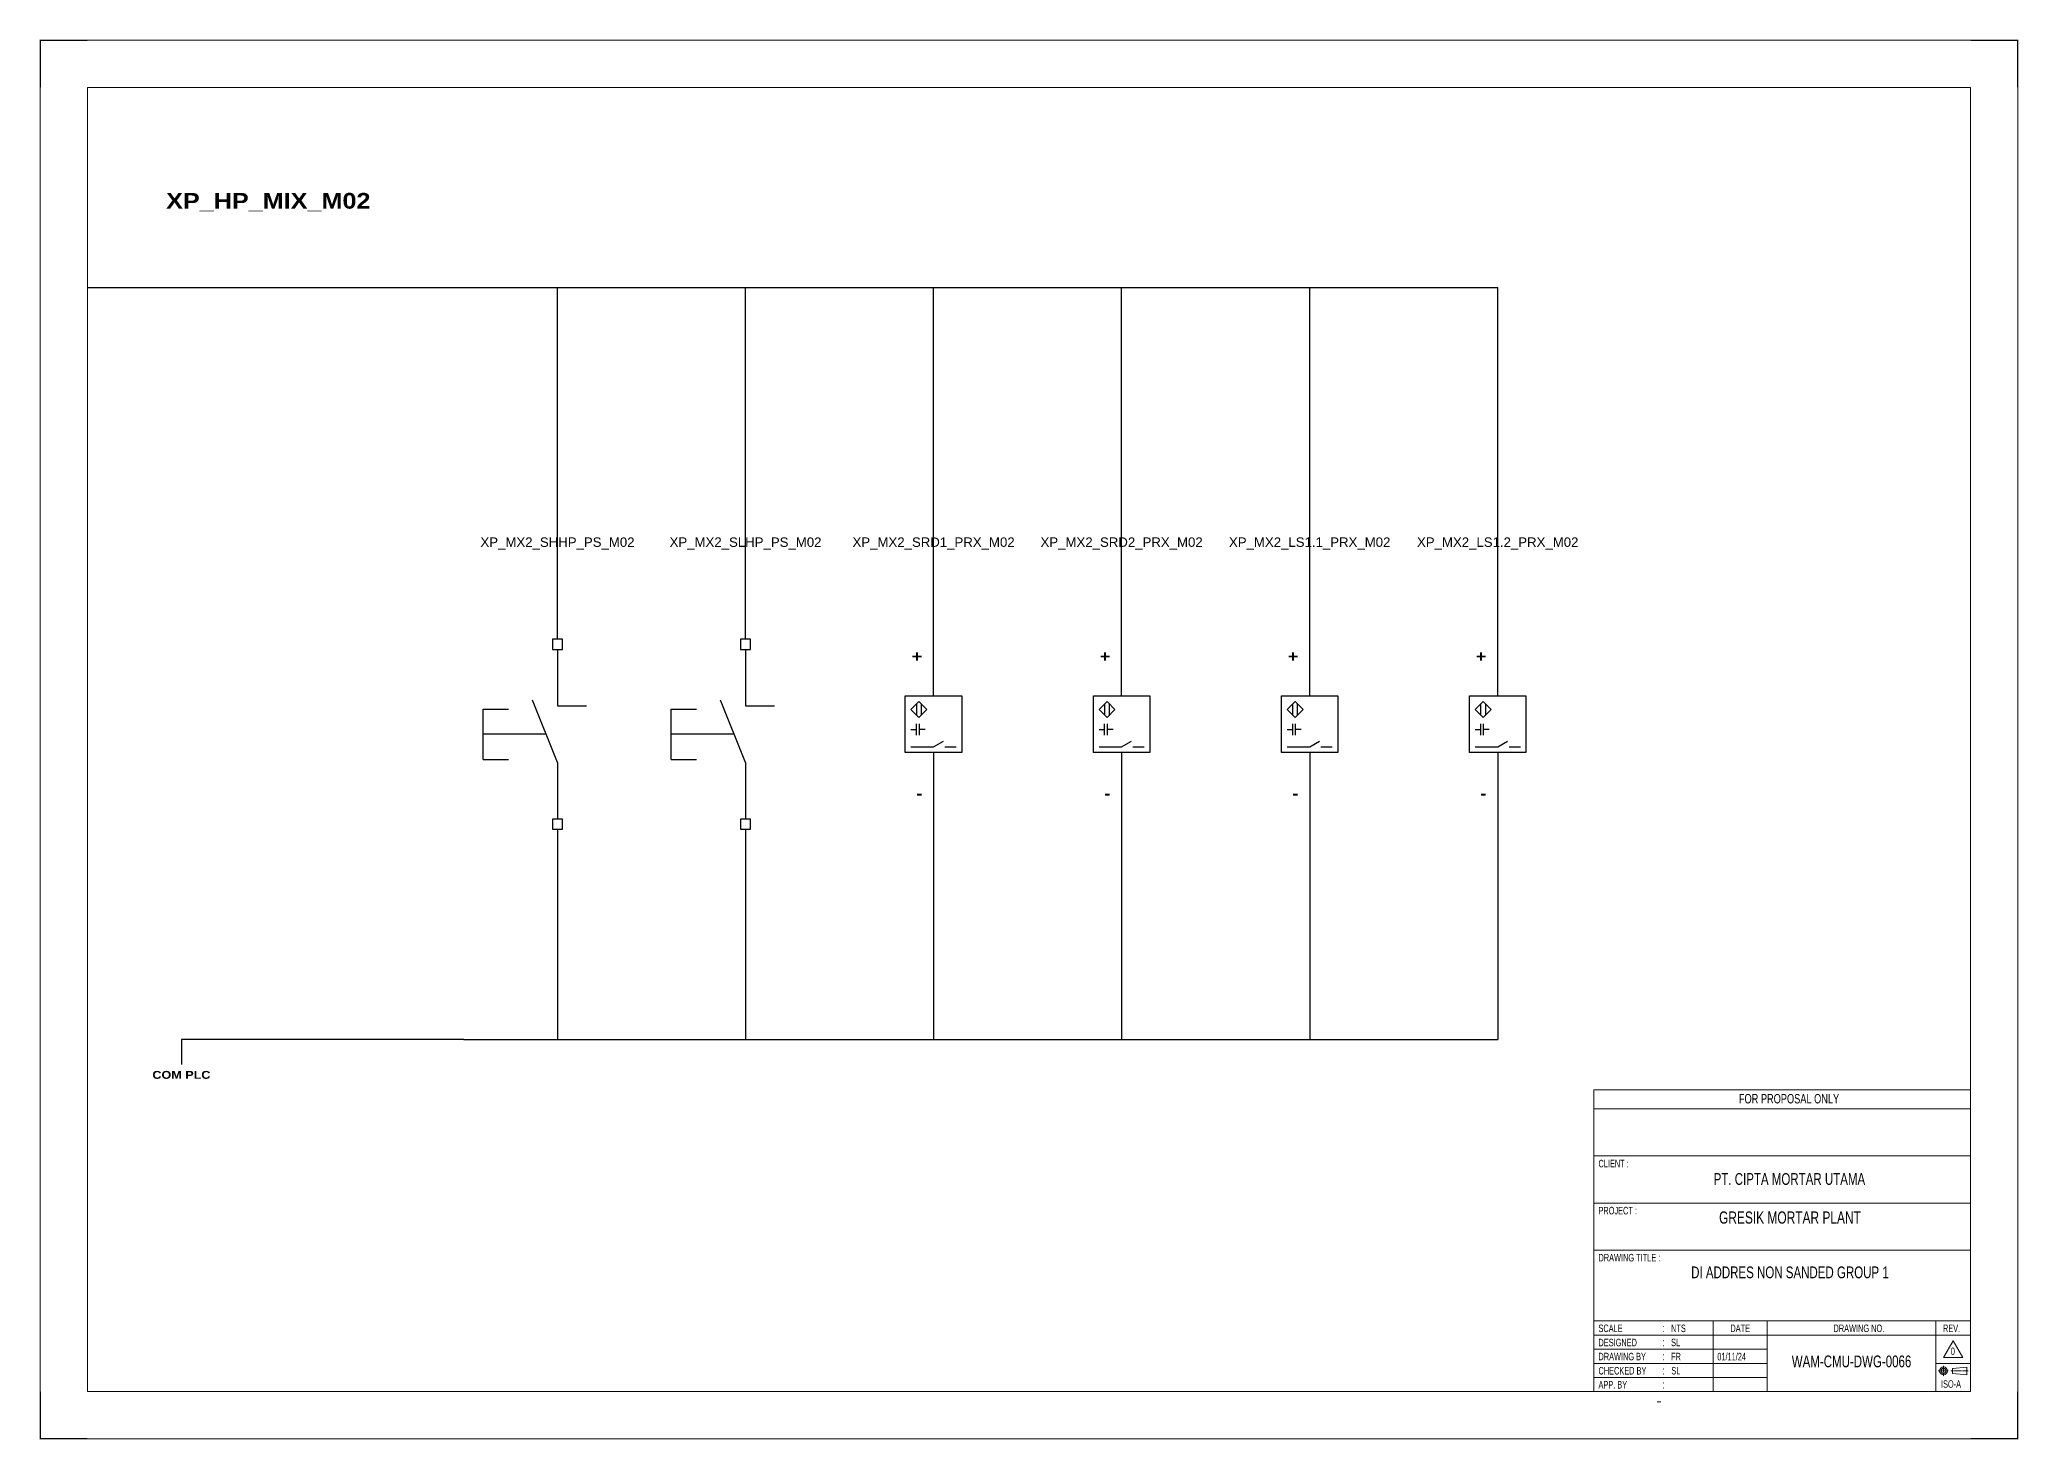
# Model space of a CAD drawing. Header units: centimetres. Extents: x -30014 to 38541, y 15960 to 46751.
# Drawn here: x 24481 to 30763, y 33853 to 38297 of the extents above; entities that cross this region are included whole.
import ezdxf
from ezdxf.enums import TextEntityAlignment as Align

# ---------------------------------------------------------------- set-up
doc = ezdxf.new("R2010")
doc.units = ezdxf.units.CM
doc.header["$MEASUREMENT"] = 0
doc.linetypes.add('CENTER', pattern=[2, 1.25, -0.25, 0.25, -0.25])
for name, color, linetype in [('1', 7, 'Continuous'), ('Etiket-Line-L', 7, 'Continuous'), ('EtIket-Line-S', 2, 'Continuous'), ('Etiket-Text-List0', 2, 'Continuous'), ('Etiket-Text-List1', 3, 'Continuous'), ('Etiket-Text-List2', 1, 'Continuous')]:
    doc.layers.add(name, color=color, linetype=linetype)
for name, color, linetype, lineweight in [('Center_line', 2, 'CENTER', 5), ('Etiket', 7, 'Continuous', 5), ('Object', 4, 'Continuous', 25)]:
    doc.layers.add(name, color=color, linetype=linetype, lineweight=lineweight)
doc.styles.add('Bold', font='ariblk.ttf', dxfattribs={"height": 25.4})
doc.styles.add('DIM', font='romans', dxfattribs={"height": 6.096})
doc.styles.get("Standard").update_dxf_attribs({"font": 'arial.ttf'})

# ---------------------------------------------------------------- blocks, each defined once
blk = doc.blocks.new('x5 Out Line')
at = {"const_width": 0.3}
for points in [[(9.65, 286.71), (0, 286.71), (0, 277.06)], [(405.45, 277.06), (405.45, 286.71), (395.8, 286.71)], [(0, 9.65), (0, 0), (9.65, 0)], [(405.45, 9.65), (405.45, 0), (395.8, 0)]]:
    blk.add_lwpolyline(points, dxfattribs=at)
at = {"lineweight": 15}
blk.add_lwpolyline([(395.8, 9.65), (395.8, 277.06), (9.65, 277.06), (9.65, 9.65)], close=True, dxfattribs=at)
at = {"layer": 'EtIket-Line-S', "lineweight": 9, "ltscale": 0.5}
blk.add_lwpolyline([(0, 0), (405.45, 0), (405.45, 286.71), (0, 286.71)], close=True, dxfattribs=at)
blk = doc.blocks.new('A$C6CDB76E5')
at = {"lineweight": 15}
for p, q in [((-196.2, 0), (-196.2, 157.1)), ((-196.2, 157.1), (0, 157.1)), ((0, 0), (0, 157.1)), ((-196.2, 147.3), (0, 147.3)), ((-196.2, 122.8), (0, 122.8)), ((-196.2, 98.2), (0, 98.2)), ((-196.2, 73.7), (0, 73.7)), ((-196.2, 36.8), (0, 36.8)), ((-134, 0), (-134, 36.8)), ((-105.9, 0), (-105.9, 36.8)), ((-18.1, 0), (-18.1, 36.8)), ((-196.2, 29.4), (0, 29.4)), ((-196.2, 22.1), (-105.9, 22.1)), ((-196.2, 14.7), (-105.9, 14.7)), ((-18.1, 14.7), (0, 14.7)), ((-196.2, 7.4), (-105.9, 7.4))]:
    blk.add_line(p, q, dxfattribs=at)
at = {"layer": 'Center_line', "lineweight": 13}
for p, q in [((-16.9, 10.8), (-11.3, 10.8)), ((-14.1, 13.5), (-14.1, 8)), ((-10.3, 10.8), (-1.2, 10.8))]:
    blk.add_line(p, q, dxfattribs=at)
at = {"layer": 'Etiket-Line-L', "lineweight": 15}
for p, q in [((0, 0), (0, 122.6)), ((-196.2, 0), (0, 0))]:
    blk.add_line(p, q, dxfattribs=at)
blk.add_lwpolyline([(-9, 26.4), (-4, 17.7), (-14.1, 17.7)], close=True, dxfattribs=at)
at = {"layer": 'Object', "lineweight": 15}
blk.add_lwpolyline([(-9.5, 9.5), (-1.9, 8.7), (-1.9, 12.8), (-9.5, 12)], close=True, dxfattribs=at)
for radius in [2.03, 1.27]:
    blk.add_circle((-14.1, 10.8), radius, dxfattribs=at)
at = {"layer": '1', "color": 3, "lineweight": 9, "width": 0.7}
blk.add_text('ISO-A', height=3.91, dxfattribs=at).set_placement((-15.4, 2))
at = {"layer": 'Etiket-Text-List0', "lineweight": 13, "width": 0.7}
for s, height, p in [('CLIENT :', 3.92, (-193.8, 116.8)), ('PROJECT :', 3.92, (-193.8, 92.3)), ('DRAWING TITLE :', 3.923, (-193.8, 67.8)), ('SCALE', 3.92, (-193.8, 31)), (':', 4.17, (-160.6, 31)), ('DATE', 3.92, (-125.1, 31)), ('DRAWING NO.', 3.923, (-71.4, 31)), ('REV.', 3.92, (-14.4, 31)), ('DESIGNED', 3.92, (-193.8, 23.6)), (':', 4.17, (-160.6, 23.6)), ('CHECKED BY ', 3.923, (-193.8, 8.9)), ('DRAWING BY', 3.92, (-193.8, 16.3)), (':', 4.17, (-160.6, 16.3)), (':', 4.17, (-160.6, 8.9)), ('APP. BY ', 3.92, (-193.8, 1.6)), (':', 4.17, (-160.6, 1.6))]:
    blk.add_text(s, height=height, dxfattribs=at).set_placement(p)
at = {"layer": 'Etiket-Text-List1', "lineweight": 9, "width": 0.7}
for tag, p in [('1:XXXX', (-156, 31)), ('EN', (-156, 23.6)), ('DD/MM/YY', (-131.3, 23.6)), ('1', (-10.3, 19.1)), ('EN', (-156, 16.3)), ('EN', (-155.8, 8.9)), ('DD/MM/YY', (-131.3, 16.3)), ('DD/MM/YY', (-131.3, 8.9)), ('EN', (-155.7, 1.6)), ('DD/MM/YY', (-131.3, 1.6))]:
    blk.add_attdef(tag, p, '', height=3.92, dxfattribs=at)
at = {"layer": 'Etiket-Text-List2', "lineweight": 13, "width": 0.7}
for tag, height, p in [('FOR FABRICATION', 4.9, (-94.6, 150.1)), ('CLIENT_NAME', 6.13, (-94.1, 107.7)), ('PROJECT_1', 4.9, (-94.1, 87.5)), ('PROJECT_2', 4.9, (-94.1, 79.2)), ('DRAWING_TITLE1', 6.13, (-94.1, 59)), ('DRAWING_TITLE2', 6.13, (-94.1, 49.9)), ('DRAWING_TITLE3', 6.13, (-94.1, 40.1)), ('LDP-X-XXX-AR-01', 6.13, (-62, 12.7))]:
    blk.add_attdef(tag, text='', height=height, dxfattribs=at).set_placement(p, align=Align.CENTER)

msp = doc.modelspace()

# ---------------------------------------------------------------- linework, layer by layer
at = {"color": 146, "ltscale": 50, "true_color": 0x105689}
for p, q in [((24632.4, 37509.7), (25229.4, 37509.7)), ((25229.4, 37509.7), (25826.4, 37509.7)), ((25826.4, 37509.7), (26423.4, 37509.7)), ((26124.9, 36392.6), (26124.9, 37509.7)), ((26423.4, 37509.7), (27020.4, 37509.7)), ((26721.9, 36392.6), (26721.9, 37509.7)), ((27020.4, 37509.7), (27617.4, 37509.7)), ((27318.9, 36392.6), (27318.9, 37509.7)), ((27617.4, 37509.7), (28214.4, 37509.7)), ((27915.9, 36392.6), (27915.9, 37509.7)), ((28214.4, 37509.7), (28811.4, 37509.7)), ((28512.9, 36392.6), (28512.9, 37509.7)), ((28811.4, 37509.7), (29109.9, 37509.7)), ((29109.9, 36392.6), (29109.9, 37509.7)), ((27318.9, 35854.1), (27318.9, 35122.4)), ((27915.9, 35854.1), (27915.9, 35122.4)), ((28512.9, 35854.1), (28512.9, 35122.4)), ((29109.9, 35854.1), (29109.9, 35122.4)), ((26124.9, 35790.1), (26124.9, 35122.4)), ((26721.9, 35790.1), (26721.9, 35122.4)), ((25827.4, 35122.4), (24930.9, 35122.4)), ((24930.9, 35122.4), (24930.9, 35042.4)), ((25827.4, 35122.4), (27022.4, 35122.4)), ((27022.4, 35122.4), (27022.4, 35122.4)), ((27022.4, 35122.4), (28217.4, 35122.4)), ((28217.4, 35122.4), (29109.9, 35122.4))]:
    msp.add_line(p, q, dxfattribs=at)
at = {"ltscale": 50}
for p, q in [((27318.9, 36213.1), (27318.9, 36392.6)), ((27915.9, 36213.1), (27915.9, 36392.6)), ((28512.9, 36213.1), (28512.9, 36392.6)), ((29109.9, 36213.1), (29109.9, 36392.6)), ((26124.9, 36360.6), (26124.9, 36181.1)), ((26721.9, 36360.6), (26721.9, 36181.1)), ((27247.1, 36106.4), (27265, 36106.4)), ((27292, 36106.4), (27274, 36106.4)), ((27844.1, 36106.4), (27862, 36106.4)), ((27889, 36106.4), (27871, 36106.4)), ((28441.1, 36106.4), (28459, 36106.4)), ((28486, 36106.4), (28468, 36106.4)), ((29038.1, 36106.4), (29056, 36106.4)), ((29083, 36106.4), (29065, 36106.4)), ((26124.9, 36001.6), (26124.9, 35822.1)), ((26721.9, 36001.6), (26721.9, 35822.1)), ((27318.9, 36033.6), (27318.9, 35854.1)), ((27354.8, 36051.5), (27390.7, 36051.5)), ((27915.9, 36033.6), (27915.9, 35854.1)), ((27951.8, 36051.5), (27987.7, 36051.5)), ((28512.9, 36033.6), (28512.9, 35854.1)), ((28548.8, 36051.5), (28584.7, 36051.5)), ((29109.9, 36033.6), (29109.9, 35854.1)), ((29145.8, 36051.5), (29181.7, 36051.5))]:
    msp.add_line(p, q, dxfattribs=at)
at = {"ltscale": 500}
for p, q in [((26124.9, 36001.6), (26045.7, 36199.7)), ((26721.9, 36001.6), (26642.7, 36199.7)), ((25889, 36011.3), (25889, 36171.3)), ((25889, 36171.3), (25969, 36171.3)), ((26124.9, 36181.1), (26216.7, 36181.1)), ((26486, 36011.3), (26486, 36171.3)), ((26486, 36171.3), (26566, 36171.3)), ((26721.9, 36181.1), (26813.7, 36181.1)), ((26089, 36091.3), (25889, 36091.3)), ((26686, 36091.3), (26486, 36091.3)), ((25889, 36011.3), (25969, 36011.3)), ((26486, 36011.3), (26566, 36011.3))]:
    msp.add_line(p, q, dxfattribs=at)
for points in [[(26108.9, 36360.6), (26140.9, 36360.6), (26140.9, 36392.6), (26108.9, 36392.6)], [(26705.9, 36360.6), (26737.9, 36360.6), (26737.9, 36392.6), (26705.9, 36392.6)], [(26108.9, 35790.1), (26140.9, 35790.1), (26140.9, 35822.1), (26108.9, 35822.1)], [(26705.9, 35790.1), (26737.9, 35790.1), (26737.9, 35822.1), (26705.9, 35822.1)]]:
    msp.add_lwpolyline(points, close=True, dxfattribs=at)
at = {"ltscale": 50}
for points in [[(27229.1, 36213.1), (27408.6, 36213.1), (27408.6, 36033.6), (27229.1, 36033.6)], [(27272.5, 36144.4), (27247.1, 36169.8), (27272.5, 36195.1), (27297.8, 36169.8)], [(27826.1, 36213.1), (28005.6, 36213.1), (28005.6, 36033.6), (27826.1, 36033.6)], [(27869.5, 36144.4), (27844.1, 36169.8), (27869.5, 36195.1), (27894.8, 36169.8)], [(28423.1, 36213.1), (28602.6, 36213.1), (28602.6, 36033.6), (28423.1, 36033.6)], [(28466.5, 36144.4), (28441.1, 36169.8), (28466.5, 36195.1), (28491.8, 36169.8)], [(29020.1, 36213.1), (29199.6, 36213.1), (29199.6, 36033.6), (29020.1, 36033.6)], [(29063.5, 36144.4), (29038.1, 36169.8), (29063.5, 36195.1), (29088.8, 36169.8)]]:
    msp.add_lwpolyline(points, close=True, dxfattribs=at)
for points in [[(27265.3, 36151.5), (27265.3, 36188)], [(27279.6, 36188), (27279.6, 36151.5)], [(27862.3, 36151.5), (27862.3, 36188)], [(27876.6, 36188), (27876.6, 36151.5)], [(28459.3, 36151.5), (28459.3, 36188)], [(28473.6, 36188), (28473.6, 36151.5)], [(29056.3, 36151.5), (29056.3, 36188)], [(29070.6, 36188), (29070.6, 36151.5)], [(27265, 36088.4), (27265, 36106.4), (27265, 36124.3)], [(27274, 36088.4), (27274, 36106.4), (27274, 36124.3)], [(27862, 36088.4), (27862, 36106.4), (27862, 36124.3)], [(27871, 36088.4), (27871, 36106.4), (27871, 36124.3)], [(28459, 36088.4), (28459, 36106.4), (28459, 36124.3)], [(28468, 36088.4), (28468, 36106.4), (28468, 36124.3)], [(29056, 36088.4), (29056, 36106.4), (29056, 36124.3)], [(29065, 36088.4), (29065, 36106.4), (29065, 36124.3)], [(27247.1, 36051.5), (27318.9, 36051.5), (27350, 36069.5)], [(27844.1, 36051.5), (27915.9, 36051.5), (27947, 36069.5)], [(28441.1, 36051.5), (28512.9, 36051.5), (28544, 36069.5)], [(29038.1, 36051.5), (29109.9, 36051.5), (29141, 36069.5)]]:
    msp.add_lwpolyline(points, dxfattribs=at)

# ---------------------------------------------------------------- block references
at = {"layer": 'Etiket', "lineweight": 0}
ref = msp.add_blockref('A$C6CDB76E5', (30611.2, 34004.4), dxfattribs=dict(at, xscale=6.095870930054101, yscale=6.095870930054101, zscale=6.095870930054101))
ref.add_attrib('FOR FABRICATION', 'FOR PROPOSAL ONLY', dxfattribs={"layer": 'Etiket-Text-List2', "lineweight": 13, "height": 29.894, "width": 0.7}).set_placement((30034.8, 34919.3), align=Align.CENTER)
ref.add_attrib('CLIENT_NAME', 'PT. CIPTA MORTAR UTAMA', dxfattribs={"layer": 'Etiket-Text-List2', "lineweight": 13, "height": 37.368, "width": 0.7}).set_placement((30035.9, 34660.7), align=Align.CENTER)
ref.add_attrib('PROJECT_1', 'GRESIK MORTAR PLANT', dxfattribs={"layer": 'Etiket-Text-List2', "lineweight": 13, "height": 38.709, "width": 0.7}).set_placement((30037.7, 34537.7), align=Align.CENTER)
ref.add_attrib('DRAWING_TITLE1', 'DI ADDRES NON SANDED GROUP 1', dxfattribs={"layer": 'Etiket-Text-List2', "lineweight": 13, "height": 37.368, "width": 0.7}).set_placement((30037.7, 34364.3), align=Align.CENTER)
ref.add_attrib('1:XXXX', 'NTS', (29660.3, 34193.3), dxfattribs={"layer": 'Etiket-Text-List1', "lineweight": 13, "height": 23.92, "width": 0.7})
ref.add_attrib('EN', 'SL', (29660.3, 34148.5), dxfattribs={"layer": 'Etiket-Text-List1', "lineweight": 13, "height": 23.92, "width": 0.7})
ref.add_attrib('EN', 'FR', (29660.3, 34103.6), dxfattribs={"layer": 'Etiket-Text-List1', "lineweight": 13, "height": 23.92, "width": 0.7})
ref.add_attrib('DD/MM/YY', '01/11/24', (29807.1, 34103.6), dxfattribs={"layer": 'Etiket-Text-List1', "lineweight": 13, "height": 23.92, "width": 0.7})
ref.add_attrib('EN', 'SL', (29661.2, 34058.8), dxfattribs={"layer": 'Etiket-Text-List1', "lineweight": 13, "height": 23.92, "width": 0.7})
ref.add_attrib('LDP-X-XXX-AR-01', 'WAM-CMU-DWG-0066', dxfattribs={"layer": 'Etiket-Text-List2', "lineweight": 15, "height": 37.368, "width": 0.7}).set_placement((30233.2, 34081.6), align=Align.CENTER)
ref.add_attrib('1', '0', (30548.4, 34120.5), dxfattribs={"layer": 'Etiket-Text-List1', "lineweight": 13, "height": 23.9, "width": 0.7})
at = {"layer": 'Etiket-Line-L', "lineweight": 0}
ref = msp.add_blockref('x5 Out Line', (24482.9, 33854.9), dxfattribs=dict(at, xscale=15.48351216233742, yscale=15.48351216233742, zscale=15.48351216233742))
ref.add_attrib('FILE_NAME', '-', (29613.1, 33962.9), dxfattribs={"layer": 'Etiket-Text-List1', "lineweight": 13, "height": 21.7, "style": 'DIM', "width": 0.7})

# ---------------------------------------------------------------- texts
at = {"ltscale": 500, "style": 'Bold'}
msp.add_text('XP_HP_MIX_M02', height=50, dxfattribs=at).set_placement((24882.4, 37759.7))
at = {"ltscale": 50}
for s, p in [('XP_MX2_SHHP_PS_M02', (26124.9, 36701.1)), ('XP_MX2_SLHP_PS_M02', (26721.9, 36701.1)), ('XP_MX2_SRD1_PRX_M02', (27318.9, 36701.1)), ('XP_MX2_SRD2_PRX_M02', (27915.9, 36701.1)), ('XP_MX2_LS1.1_PRX_M02', (28512.9, 36701.1)), ('XP_MX2_LS1.2_PRX_M02', (29109.9, 36701.1))]:
    msp.add_text(s, height=30, dxfattribs=at).set_placement(p, align=Align.MIDDLE_CENTER)
at = {"ltscale": 500, "style": 'Bold'}
for p in [(27283, 36356.7), (27880, 36356.7), (28477, 36356.7), (29074, 36356.7)]:
    msp.add_text('+', height=35.9, dxfattribs=at).set_placement(p, align=Align.TOP_RIGHT)
for p in [(27283, 35875.6), (27880, 35875.6), (28477, 35875.6), (29074, 35875.6)]:
    msp.add_text('-', height=35.9, dxfattribs=at).set_placement(p, align=Align.BOTTOM_RIGHT)
at = {"ltscale": 50, "style": 'Bold'}
msp.add_text('COM PLC', height=25, dxfattribs=at).set_placement((24930.9, 35022.4), align=Align.TOP_CENTER)

doc.saveas('drawing.dxf')
